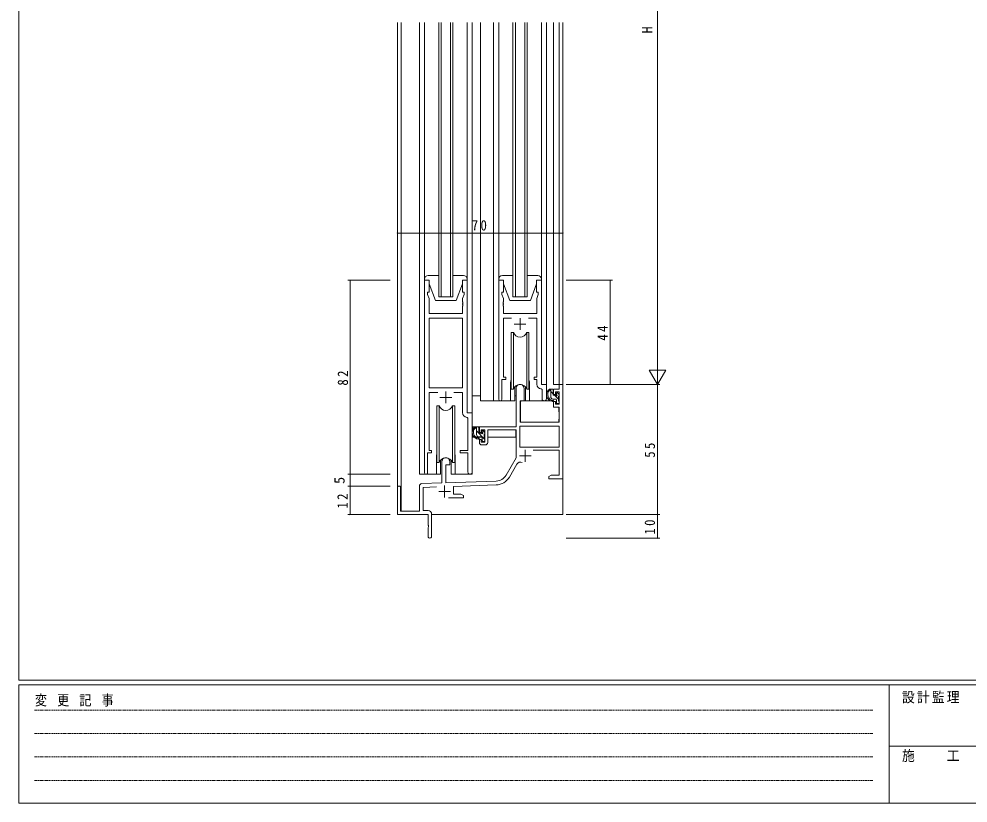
# Model space of a CAD drawing. Units: millimetres, scale not verified. Extents: x -567 to 567, y -403 to 403.
# Drawn here: x -562.7 to -161.4, y -403 to -71.5 of the extents above; entities that cross this region are included whole.
import ezdxf
from ezdxf.enums import TextEntityAlignment as Align

# ---------------------------------------------------------------- set-up
doc = ezdxf.new("R2010")
doc.units = ezdxf.units.MM
doc.header["$LTSCALE"] = 2
doc.linetypes.add('USER1', pattern=[0.375, 0.25, -0.125])
for name, color, linetype, lineweight in [('0-1_YKK_ZWAK', 7, 'Continuous', 18), ('0-3_YKK_11', 7, 'Continuous', 18), ('0-4_YKK_12', 2, 'Continuous', 18), ('0-5_YKK_13', 4, 'Continuous', 18), ('0-6_YKK_D', 6, 'Continuous', 18)]:
    doc.layers.add(name, color=color, linetype=linetype, lineweight=lineweight)
doc.styles.add('ＭＳ ゴシック', font='')
doc.styles.get('ＭＳ ゴシック').set_extended_font_data('MS Gothic')

msp = doc.modelspace()

# ---------------------------------------------------------------- linework, layer by layer
at = {"layer": '0-1_YKK_ZWAK'}
for p, q in [((-562.726, -350.982), (-562.726, 399.018)), ((537.274, -350.982), (-562.726, -350.982)), ((-562.726, -402.982), (-562.726, -352.982)), ((483.274, -352.982), (-562.726, -352.982)), ((-194.726, -352.982), (-194.726, -402.982)), ((-194.726, -378.981), (-10.726, -378.981)), ((-562.726, -402.982), (483.274, -402.982))]:
    msp.add_line(p, q, dxfattribs=at)
at = {"layer": '0-1_YKK_ZWAK', "linetype": 'USER1'}
for p, q in [((-556.157, -363.714), (-201.596, -363.714)), ((-556.157, -373.612), (-201.596, -373.612)), ((-556.157, -383.51), (-201.596, -383.51)), ((-556.157, -393.408), (-201.596, -393.408))]:
    msp.add_line(p, q, dxfattribs=at)
at = {"layer": '0-3_YKK_11'}
for p, q in [((-391.226, -181.982), (-391.226, -263.332)), ((-389.226, -181.982), (-391.226, -181.982)), ((-389.226, -186.982), (-389.226, -181.982)), ((-375.226, -181.982), (-375.226, -186.982)), ((-373.226, -181.982), (-375.226, -181.982)), ((-373.226, -237.982), (-373.226, -181.982)), ((-359.826, -181.982), (-359.826, -232.332)), ((-357.826, -181.982), (-359.826, -181.982)), ((-357.826, -186.982), (-357.826, -181.982)), ((-343.826, -181.982), (-343.826, -186.982)), ((-341.826, -181.982), (-343.826, -181.982)), ((-341.826, -225.982), (-341.826, -181.982)), ((-389.926, -186.982), (-389.226, -186.982)), ((-389.926, -187.982), (-389.926, -186.982)), ((-389.296, -189.713), (-389.926, -187.982)), ((-375.226, -186.982), (-374.526, -186.982)), ((-374.526, -187.982), (-375.156, -189.713)), ((-374.526, -186.982), (-374.526, -187.982)), ((-358.526, -186.982), (-357.826, -186.982)), ((-358.526, -187.982), (-358.526, -186.982)), ((-357.896, -189.713), (-358.526, -187.982)), ((-343.826, -186.982), (-343.126, -186.982)), ((-343.126, -187.982), (-343.756, -189.713)), ((-343.126, -186.982), (-343.126, -187.982)), ((-389.296, -195.982), (-389.296, -189.713)), ((-375.156, -189.713), (-375.156, -191.024)), ((-375.156, -191.024), (-375.036, -191.207)), ((-375.036, -191.757), (-375.156, -191.941)), ((-375.156, -191.941), (-375.156, -192.024)), ((-375.156, -192.024), (-375.036, -192.207)), ((-375.036, -191.207), (-375.036, -191.757)), ((-375.036, -192.207), (-375.036, -192.757)), ((-358.016, -191.207), (-357.896, -191.024)), ((-358.016, -191.757), (-358.016, -191.207)), ((-357.896, -191.941), (-358.016, -191.757)), ((-358.016, -192.207), (-357.896, -192.024)), ((-358.016, -192.757), (-358.016, -192.207)), ((-357.896, -191.024), (-357.896, -189.713)), ((-357.896, -192.024), (-357.896, -191.941)), ((-343.756, -189.713), (-343.756, -195.982)), ((-375.156, -195.982), (-389.296, -195.982)), ((-375.036, -192.757), (-375.156, -192.941)), ((-375.156, -192.941), (-375.156, -195.982)), ((-357.896, -192.941), (-358.016, -192.757)), ((-357.896, -195.982), (-357.896, -192.941)), ((-343.756, -195.982), (-357.896, -195.982)), ((-389.296, -197.912), (-389.296, -227.482)), ((-375.156, -197.912), (-389.296, -197.912)), ((-389.296, -197.912), (-389.296, -227.482)), ((-375.156, -227.482), (-375.156, -197.912)), ((-357.896, -197.912), (-354.413, -197.912)), ((-357.896, -222.982), (-357.896, -197.912)), ((-353.326, -200.482), (-348.326, -200.482)), ((-350.826, -197.982), (-350.826, -202.982)), ((-347.239, -197.912), (-343.756, -197.912)), ((-343.756, -197.912), (-343.756, -222.982)), ((-358.526, -223.982), (-356.826, -223.982)), ((-358.526, -232.332), (-358.526, -223.982)), ((-356.826, -222.982), (-357.896, -222.982)), ((-356.826, -223.982), (-356.826, -222.982)), ((-344.826, -222.982), (-344.826, -223.982)), ((-343.756, -222.982), (-344.826, -222.982)), ((-344.826, -223.982), (-343.756, -223.982)), ((-343.756, -223.982), (-343.756, -225.912)), ((-389.296, -227.482), (-375.156, -227.482)), ((-352.526, -243.982), (-352.526, -227.682)), ((-349.126, -227.682), (-349.126, -232.982)), ((-341.843, -227.911), (-341.556, -228.21)), ((-339.626, -225.982), (-341.826, -225.982)), ((-341.556, -228.21), (-341.556, -232.017)), ((-339.626, -232.017), (-339.626, -225.982)), ((-336.626, -227.982), (-334.356, -227.982)), ((-336.626, -230.282), (-336.626, -227.982)), ((-334.356, -225.982), (-332.726, -225.982)), ((-334.356, -227.982), (-334.356, -225.982)), ((-332.726, -225.982), (-332.726, -265.982)), ((-389.296, -229.412), (-385.576, -229.412)), ((-389.296, -253.982), (-389.296, -229.412)), ((-384.726, -231.482), (-379.726, -231.482)), ((-382.226, -228.982), (-382.226, -233.982)), ((-378.876, -229.412), (-375.156, -229.412)), ((-375.156, -229.412), (-375.156, -237.912)), ((-335.826, -230.282), (-336.626, -230.282)), ((-335.826, -229.182), (-335.826, -230.282)), ((-334.356, -229.182), (-335.826, -229.182)), ((-334.356, -234.382), (-334.356, -229.182)), ((-350.726, -232.982), (-350.726, -241.982)), ((-349.126, -232.982), (-350.726, -232.982)), ((-336.626, -233.282), (-335.826, -233.282)), ((-336.626, -235.582), (-336.626, -233.282)), ((-334.356, -235.582), (-336.626, -235.582)), ((-335.826, -233.282), (-335.826, -234.382)), ((-335.826, -234.382), (-334.356, -234.382)), ((-334.356, -241.982), (-334.356, -235.582)), ((-373.243, -239.911), (-372.956, -240.21)), ((-371.026, -237.982), (-373.226, -237.982)), ((-372.956, -240.21), (-372.956, -253.982)), ((-371.026, -263.017), (-371.026, -237.982)), ((-368.026, -243.982), (-352.526, -243.982)), ((-368.026, -246.282), (-368.026, -243.982)), ((-334.356, -243.612), (-350.896, -243.612)), ((-350.896, -243.612), (-350.896, -252.582)), ((-334.356, -243.612), (-350.896, -243.612)), ((-350.726, -241.982), (-334.356, -241.982)), ((-334.356, -252.582), (-334.356, -243.612)), ((-367.226, -246.282), (-368.026, -246.282)), ((-367.226, -245.182), (-367.226, -246.282)), ((-365.726, -245.182), (-367.226, -245.182)), ((-365.726, -250.382), (-365.726, -245.182)), ((-364.526, -245.182), (-364.526, -250.582)), ((-352.526, -245.182), (-364.526, -245.182)), ((-352.526, -256.982), (-352.526, -245.182)), ((-368.026, -249.282), (-367.226, -249.282)), ((-368.026, -250.582), (-368.026, -249.282)), ((-367.226, -249.282), (-367.226, -250.382)), ((-367.226, -250.382), (-365.726, -250.382)), ((-365.526, -251.582), (-367.026, -251.582)), ((-350.896, -252.582), (-334.356, -252.582)), ((-389.926, -254.982), (-388.226, -254.982)), ((-389.926, -263.332), (-389.926, -254.982)), ((-388.226, -253.982), (-389.296, -253.982)), ((-388.226, -254.982), (-388.226, -253.982)), ((-376.226, -253.982), (-376.226, -254.982)), ((-372.956, -253.982), (-376.226, -253.982)), ((-376.226, -254.982), (-372.956, -254.982)), ((-372.956, -254.982), (-372.956, -263.017)), ((-351.126, -256.182), (-346.126, -256.182)), ((-348.626, -253.682), (-348.626, -258.682)), ((-334.356, -253.782), (-345.227, -253.782)), ((-334.356, -264.352), (-334.356, -253.782)), ((-383.926, -267.651), (-383.926, -258.682)), ((-382.226, -259.982), (-382.226, -267.591)), ((-380.526, -259.982), (-382.226, -259.982)), ((-380.526, -258.682), (-380.526, -259.982)), ((-356.78, -264.351), (-352.526, -256.982)), ((-352.233, -259.734), (-355.369, -265.166)), ((-338.726, -264.982), (-337.635, -264.352)), ((-337.635, -264.352), (-334.356, -264.352)), ((-392.461, -267.949), (-383.926, -267.651)), ((-382.726, -268.782), (-382.726, -273.782)), ((-382.226, -267.591), (-360.936, -266.848)), ((-360.879, -268.477), (-379.026, -269.111)), ((-338.726, -265.982), (-338.726, -264.982)), ((-336.684, -265.982), (-338.726, -265.982)), ((-336.501, -265.862), (-336.684, -265.982)), ((-335.951, -265.862), (-336.501, -265.862)), ((-335.768, -265.982), (-335.951, -265.862)), ((-335.684, -265.982), (-335.768, -265.982)), ((-335.501, -265.862), (-335.684, -265.982)), ((-334.951, -265.862), (-335.501, -265.862)), ((-334.768, -265.982), (-334.951, -265.862)), ((-332.726, -265.982), (-334.768, -265.982)), ((-402.726, -280.982), (-402.726, -269.682)), ((-401.326, -269.682), (-401.326, -279.582)), ((-393.426, -279.582), (-393.426, -268.948)), ((-386.159, -269.36), (-391.796, -269.556)), ((-391.796, -269.556), (-391.796, -279.352)), ((-385.226, -271.282), (-380.226, -271.282)), ((-379.026, -269.111), (-379.026, -272.352)), ((-379.026, -272.352), (-375.817, -272.352)), ((-375.817, -272.352), (-374.726, -272.982)), ((-374.726, -273.982), (-381.076, -273.982)), ((-374.726, -272.982), (-374.726, -273.982)), ((-401.326, -279.582), (-393.426, -279.582)), ((-391.796, -279.352), (-389.726, -279.352)), ((-388.226, -280.852), (-388.226, -290.232)), ((-389.726, -280.982), (-402.726, -280.982)), ((-389.726, -285.524), (-389.726, -280.982)), ((-389.606, -285.707), (-389.726, -285.524)), ((-389.726, -286.441), (-389.606, -286.257)), ((-389.726, -290.232), (-389.726, -286.441)), ((-389.606, -286.257), (-389.606, -285.707))]:
    msp.add_line(p, q, dxfattribs=at)
for centre, radius, start, end in [((-350.826, -227.682), 1.7, 359.99999, 180.00001), ((-341.756, -225.912), 2, 180, 267.50807), ((-359.176, -232.332), 0.65, 179.99999, 0.00001), ((-340.591, -232.017), 0.965, 179.99999, 0.00001), ((-373.156, -237.912), 2, 180, 267.50807), ((-367.026, -250.582), 1, 180.00001, 269.99999), ((-365.526, -250.582), 1, 270.00001, 359.99999), ((-382.226, -258.682), 1.7, 359.99999, 180.00001), ((-350.674, -260.634), 1.8, 65.29866, 149.99999), ((-390.576, -263.332), 0.65, 179.99999, 0.00001), ((-371.991, -263.017), 0.965, 179.99999, 0.00001), ((-361.11, -261.851), 5, 272, 330), ((-392.426, -268.948), 1, 91.99998, 180), ((-361.11, -261.851), 6.63, 272, 330), ((-402.026, -269.682), 0.7, 359.99999, 180.00001), ((-389.726, -280.852), 1.5, 0.00001, 89.99999), ((-388.976, -290.232), 0.75, 179.99999, 0.00001)]:
    msp.add_arc(centre, radius, start, end, dxfattribs=at)
at = {"layer": '0-4_YKK_12'}
for p, q in [((-402.726, -269.682), (-402.726, -72.982)), ((-401.096, -72.982), (-401.096, -279.582)), ((-393.426, -72.982), (-393.426, -263.982)), ((-385.226, -188.982), (-385.226, -72.982)), ((-384.226, -72.982), (-384.226, -188.982)), ((-380.226, -188.982), (-380.226, -72.982)), ((-379.226, -72.982), (-379.226, -188.982)), ((-371.026, -72.982), (-371.026, -263.982)), ((-367.526, -72.982), (-367.526, -232.982)), ((-362.026, -72.982), (-362.026, -232.982)), ((-353.826, -188.982), (-353.826, -72.982)), ((-352.826, -72.982), (-352.826, -188.982)), ((-348.826, -188.982), (-348.826, -72.982)), ((-347.826, -72.982), (-347.826, -188.982)), ((-339.626, -72.982), (-339.626, -226.282)), ((-336.626, -72.982), (-336.626, -225.982)), ((-334.356, -225.982), (-334.356, -72.982)), ((-332.726, -72.982), (-332.726, -225.982)), ((-379.226, -188.982), (-385.226, -188.982)), ((-347.826, -188.982), (-353.826, -188.982)), ((-354.826, -225.482), (-354.826, -232.982)), ((-346.826, -225.482), (-346.826, -232.982)), ((-339.626, -226.282), (-339.626, -225.982)), ((-334.056, -225.982), (-336.626, -225.982)), ((-354.826, -232.982), (-367.526, -232.982)), ((-340.599, -232.982), (-346.826, -232.982)), ((-386.226, -256.482), (-386.226, -263.982)), ((-378.226, -256.482), (-378.226, -263.982)), ((-386.226, -263.982), (-393.426, -263.982)), ((-371.026, -263.982), (-378.226, -263.982)), ((-332.726, -265.482), (-332.726, -280.982)), ((-388.226, -280.982), (-332.726, -280.982))]:
    msp.add_line(p, q, dxfattribs=at)
for centre, start, end in [((-350.826, -225.482), 159.63586, 180), ((-350.826, -225.482), 0, 20.36414), ((-382.226, -256.482), 159.63586, 180), ((-382.226, -256.482), 0, 20.36414)]:
    msp.add_arc(centre, 4, start, end, dxfattribs=at)
at = {"layer": '0-5_YKK_13'}
for p, q in [((-391.226, -72.982), (-391.226, -181.482)), ((-373.226, -72.982), (-373.226, -181.482)), ((-359.826, -72.982), (-359.826, -181.482)), ((-341.826, -72.982), (-341.826, -181.482)), ((-385.226, -179.982), (-389.726, -179.982)), ((-374.726, -179.982), (-379.226, -179.982)), ((-353.826, -179.982), (-358.326, -179.982)), ((-343.326, -179.982), (-347.826, -179.982)), ((-391.226, -181.482), (-391.226, -181.982)), ((-391.226, -181.982), (-389.226, -181.982)), ((-389.226, -181.982), (-389.226, -183.482)), ((-389.226, -183.482), (-386.626, -190.482)), ((-375.226, -183.482), (-377.826, -190.482)), ((-375.226, -181.982), (-373.226, -181.982)), ((-375.226, -183.482), (-375.226, -181.982)), ((-373.226, -181.982), (-373.226, -181.482)), ((-359.826, -181.482), (-359.826, -181.982)), ((-359.826, -181.982), (-357.826, -181.982)), ((-357.826, -181.982), (-357.826, -183.482)), ((-357.826, -183.482), (-355.226, -190.482)), ((-343.826, -183.482), (-346.426, -190.482)), ((-343.826, -181.982), (-341.826, -181.982)), ((-343.826, -183.482), (-343.826, -181.982)), ((-341.826, -181.982), (-341.826, -181.482)), ((-386.626, -190.482), (-377.826, -190.482)), ((-355.226, -190.482), (-346.426, -190.482)), ((-353.654, -203.982), (-354.576, -203.982)), ((-354.576, -203.982), (-354.576, -227.982)), ((-353.654, -227.982), (-353.654, -203.982)), ((-347.998, -227.982), (-347.998, -203.982)), ((-347.076, -203.982), (-347.998, -203.982)), ((-347.076, -227.982), (-347.076, -203.982)), ((-354.576, -227.982), (-353.654, -227.982)), ((-353.076, -226.998), (-353.076, -232.982)), ((-348.576, -232.982), (-348.576, -226.998)), ((-347.998, -227.982), (-347.076, -227.982)), ((-337.156, -227.982), (-338.456, -227.982)), ((-337.856, -231.182), (-337.856, -227.982)), ((-336.856, -230.282), (-336.856, -228.282)), ((-367.526, -230.782), (-371.022, -230.782)), ((-371.022, -243.982), (-371.022, -230.782)), ((-353.076, -230.782), (-352.526, -230.782)), ((-336.856, -229.955), (-337.856, -228.955)), ((-335.756, -232.182), (-336.856, -232.182)), ((-335.917, -230.582), (-336.556, -230.582)), ((-334.556, -232.255), (-336.229, -230.582)), ((-335.456, -229.782), (-335.456, -230.121)), ((-335.456, -232.482), (-335.456, -233.782)), ((-334.444, -230.07), (-334.944, -229.57)), ((-334.556, -233.082), (-334.556, -231.082)), ((-334.356, -230.882), (-334.356, -230.282)), ((-385.054, -234.982), (-385.976, -234.982)), ((-385.976, -234.982), (-385.976, -258.982)), ((-385.054, -258.982), (-385.054, -234.982)), ((-379.398, -258.982), (-379.398, -234.982)), ((-378.476, -234.982), (-379.398, -234.982)), ((-378.476, -258.982), (-378.476, -234.982)), ((-353.076, -232.982), (-354.826, -232.982)), ((-350.621, -235.482), (-350.726, -235.482)), ((-350.602, -233.28), (-350.656, -239.482)), ((-336.724, -232.982), (-350.302, -232.982)), ((-346.826, -232.982), (-348.576, -232.982)), ((-336.724, -232.982), (-336.656, -235.582)), ((-336.656, -235.582), (-334.687, -235.582)), ((-335.156, -234.082), (-334.656, -234.082)), ((-334.356, -239.482), (-334.387, -235.88)), ((-334.356, -233.782), (-334.356, -233.282)), ((-350.726, -240.412), (-350.647, -240.491)), ((-350.656, -239.482), (-350.637, -241.685)), ((-334.375, -241.685), (-334.356, -239.482)), ((-352.826, -243.982), (-371.022, -243.982)), ((-370.822, -243.982), (-370.822, -245.234)), ((-368.556, -243.982), (-369.856, -243.982)), ((-369.256, -247.182), (-369.256, -243.982)), ((-368.256, -246.282), (-368.256, -244.282)), ((-350.337, -241.982), (-334.675, -241.982)), ((-370.822, -247.372), (-370.822, -248.282)), ((-370.822, -248.282), (-370.241, -248.282)), ((-369.545, -248.282), (-366.932, -248.282)), ((-365.956, -248.938), (-369.256, -245.638)), ((-367.156, -248.182), (-368.256, -248.182)), ((-367.317, -246.582), (-367.956, -246.582)), ((-366.856, -245.782), (-366.856, -246.121)), ((-366.856, -248.482), (-366.856, -249.782)), ((-365.756, -246.31), (-366.582, -245.484)), ((-365.844, -246.07), (-366.344, -245.57)), ((-365.956, -249.082), (-365.956, -247.082)), ((-365.956, -248.282), (-365.726, -248.282)), ((-365.756, -246.882), (-365.756, -246.282)), ((-352.622, -248.282), (-364.526, -248.282)), ((-352.622, -245.263), (-352.622, -248.282)), ((-366.556, -250.082), (-366.056, -250.082)), ((-365.756, -249.782), (-365.756, -249.282)), ((-385.976, -258.982), (-385.054, -258.982)), ((-384.476, -257.998), (-384.476, -263.982)), ((-379.976, -263.982), (-379.976, -257.998)), ((-379.398, -258.982), (-378.476, -258.982)), ((-386.226, -263.982), (-384.476, -263.982)), ((-379.976, -263.982), (-378.226, -263.982))]:
    msp.add_line(p, q, dxfattribs=at)
for centre, radius, start, end in [((-389.726, -181.482), 1.5, 90, 180), ((-374.726, -181.482), 1.5, 0, 90), ((-358.326, -181.482), 1.5, 90, 180), ((-343.326, -181.482), 1.5, 0, 90), ((-350.826, -202.982), 3, 199.4715, 340.5285), ((-350.826, -228.982), 3, 19.47123, 160.52878), ((-336.742, -230.303), 2.885, 126.45193, 263.90389), ((-336.656, -230.269), 2.504, 139.45806, 259.25217), ((-338.716, -228.387), 0.3, 301.6219, 336.95039), ((-338.256, -228.582), 0.2, 36.8699, 156.95039), ((-337.856, -228.282), 0.3, 216.8699, 270), ((-337.156, -228.282), 0.3, 0, 90), ((-336.856, -231.182), 1, 180, 270), ((-336.978, -232.932), 0.25, 253.6388, 125.58162), ((-336.556, -230.282), 0.3, 180, 270), ((-335.917, -230.882), 0.3, 33.05573, 90), ((-335.756, -232.482), 0.3, 0, 90), ((-335.456, -230.582), 0.25, 213.05573, 56.94427), ((-335.156, -229.782), 0.3, 45, 180), ((-335.156, -230.121), 0.3, 180, 236.94427), ((-334.556, -230.882), 0.2, 270, 0), ((-334.656, -230.282), 0.3, 0, 45), ((-382.226, -233.982), 3, 199.4715, 340.5285), ((-350.302, -233.282), 0.3, 90, 179.5), ((-335.156, -233.782), 0.3, 180, 270), ((-334.687, -235.882), 0.3, 0.5, 90), ((-334.656, -233.782), 0.3, 270, 0), ((-334.556, -233.282), 0.2, 0, 90), ((-368.142, -246.303), 2.885, 126.45193, 263.90389), ((-368.056, -246.269), 2.504, 139.45806, 259.25217), ((-370.116, -244.387), 0.3, 301.6219, 336.95039), ((-369.656, -244.582), 0.2, 36.8699, 156.95039), ((-369.256, -244.282), 0.3, 216.8699, 270), ((-368.556, -244.282), 0.3, 0, 90), ((-350.337, -241.682), 0.3, 180.5, 270), ((-334.675, -241.682), 0.3, 270, 359.5), ((-368.256, -247.182), 1, 180, 270), ((-368.378, -248.932), 0.25, 253.6388, 125.58162), ((-367.956, -246.282), 0.3, 180, 270), ((-367.317, -246.882), 0.3, 33.05573, 90), ((-367.156, -248.482), 0.3, 0, 90), ((-366.856, -246.582), 0.25, 213.05573, 56.94427), ((-366.556, -245.782), 0.3, 45, 180), ((-366.556, -246.121), 0.3, 180, 236.94427), ((-365.956, -246.882), 0.2, 270, 0), ((-366.056, -246.282), 0.3, 0, 45), ((-366.556, -249.782), 0.3, 180, 270), ((-366.056, -249.782), 0.3, 270, 0), ((-365.956, -249.282), 0.2, 0, 90), ((-382.226, -259.982), 3, 19.47123, 160.52878)]:
    msp.add_arc(centre, radius, start, end, dxfattribs=at)
at = {"layer": '0-6_YKK_D'}
for p, q in [((-292.726, 67.018), (-292.726, -218.982)), ((-402.726, -177.982), (-402.726, -160.982)), ((-402.726, -161.982), (-332.726, -161.982)), ((-332.726, -177.982), (-332.726, -160.982)), ((-405.726, -181.982), (-423.726, -181.982)), ((-422.726, -263.982), (-422.726, -181.982)), ((-331.356, -181.982), (-311.726, -181.982)), ((-312.726, -225.982), (-312.726, -181.982)), ((-292.726, -225.982), (-292.726, -213.858)), ((-289.226, -219.92), (-296.226, -219.92)), ((-292.726, -225.982), (-296.226, -219.92)), ((-292.726, -225.982), (-289.226, -219.92)), ((-331.356, -225.982), (-291.726, -225.982)), ((-331.356, -225.982), (-311.726, -225.982)), ((-331.356, -225.982), (-291.726, -225.982)), ((-292.726, -225.982), (-292.726, -280.982)), ((-405.726, -263.982), (-423.726, -263.982)), ((-405.726, -263.982), (-423.726, -263.982)), ((-422.726, -268.982), (-422.726, -263.982)), ((-405.726, -268.982), (-423.726, -268.982)), ((-405.726, -268.982), (-423.726, -268.982)), ((-422.726, -268.982), (-422.726, -280.982)), ((-405.726, -280.982), (-423.726, -280.982)), ((-331.356, -280.982), (-291.726, -280.982)), ((-331.356, -280.982), (-291.726, -280.982)), ((-292.726, -280.982), (-292.726, -290.982)), ((-331.356, -290.982), (-291.726, -290.982))]:
    msp.add_line(p, q, dxfattribs=at)
for centre, start, end in [((-402.726, -161.982), 0, 180), ((-402.726, -161.982), 180, 0), ((-332.726, -161.982), 0, 180), ((-332.726, -161.982), 180, 0), ((-422.726, -181.982), 90, 270), ((-422.726, -181.982), 270, 90), ((-312.726, -181.982), 90, 270), ((-312.726, -181.982), 270, 90), ((-312.726, -225.982), 90, 270), ((-312.726, -225.982), 270, 90), ((-422.726, -263.982), 90, 270), ((-422.726, -263.982), 90, 270), ((-422.726, -263.982), 270, 90), ((-422.726, -263.982), 270, 90), ((-422.726, -268.982), 90, 270), ((-422.726, -268.982), 90, 270), ((-422.726, -268.982), 270, 90), ((-422.726, -268.982), 270, 90), ((-422.726, -280.982), 90, 270), ((-422.726, -280.982), 270, 90), ((-292.726, -280.982), 90, 270), ((-292.726, -280.982), 90, 270), ((-292.726, -280.982), 270, 90), ((-292.726, -280.982), 270, 90), ((-292.726, -290.982), 90, 270), ((-292.726, -290.982), 270, 90)]:
    msp.add_arc(centre, 0.106, start, end, dxfattribs=at)

# ---------------------------------------------------------------- texts
at = {"layer": '0-1_YKK_ZWAK', "char_height": 4.399, "attachment_point": 7, "style": 'ＭＳ ゴシック'}
for s, insert in [('\\T1.23;\\W0.85;変\\~更\\~記\\~事', (-555.991, -362.192)), ('\\T1.17;\\W0.9;設計監理', (-189.341, -360.886)), ('\\T1.17;\\W0.9;施\u3000\u3000工', (-189.341, -385.631))]:
    msp.add_mtext(s, dxfattribs=dict(at, insert=insert))
at = {"layer": '0-6_YKK_D', "color": 7, "style": 'ＭＳ ゴシック'}
for s, p in [('H', (-293.526, -77.582)), ('5', (-423.726, -268.082))]:
    msp.add_text(s, height=4.399, rotation=90, dxfattribs=at).set_placement(p, align=Align.BOTTOM_LEFT)
at = {"layer": '0-6_YKK_D', "color": 7, "insert": (-371.246, -160.982), "char_height": 4.399, "attachment_point": 7, "style": 'ＭＳ ゴシック'}
msp.add_mtext('\\T1.37;\\W0.9;70', dxfattribs=at)
at = {"layer": '0-6_YKK_D', "color": 7, "char_height": 4.399, "attachment_point": 7, "rotation": 90, "style": 'ＭＳ ゴシック'}
for s, insert in [('\\T1.37;\\W0.9;44', (-313.726, -207.502)), ('\\T1.37;\\W0.9;82', (-423.526, -226.502)), ('\\T1.37;\\W0.9;55', (-293.726, -257.002)), ('\\T1.37;\\W0.9;12', (-423.726, -278.502)), ('\\T1.37;\\W0.9;10', (-293.726, -289.502))]:
    msp.add_mtext(s, dxfattribs=dict(at, insert=insert))

doc.saveas('drawing.dxf')
